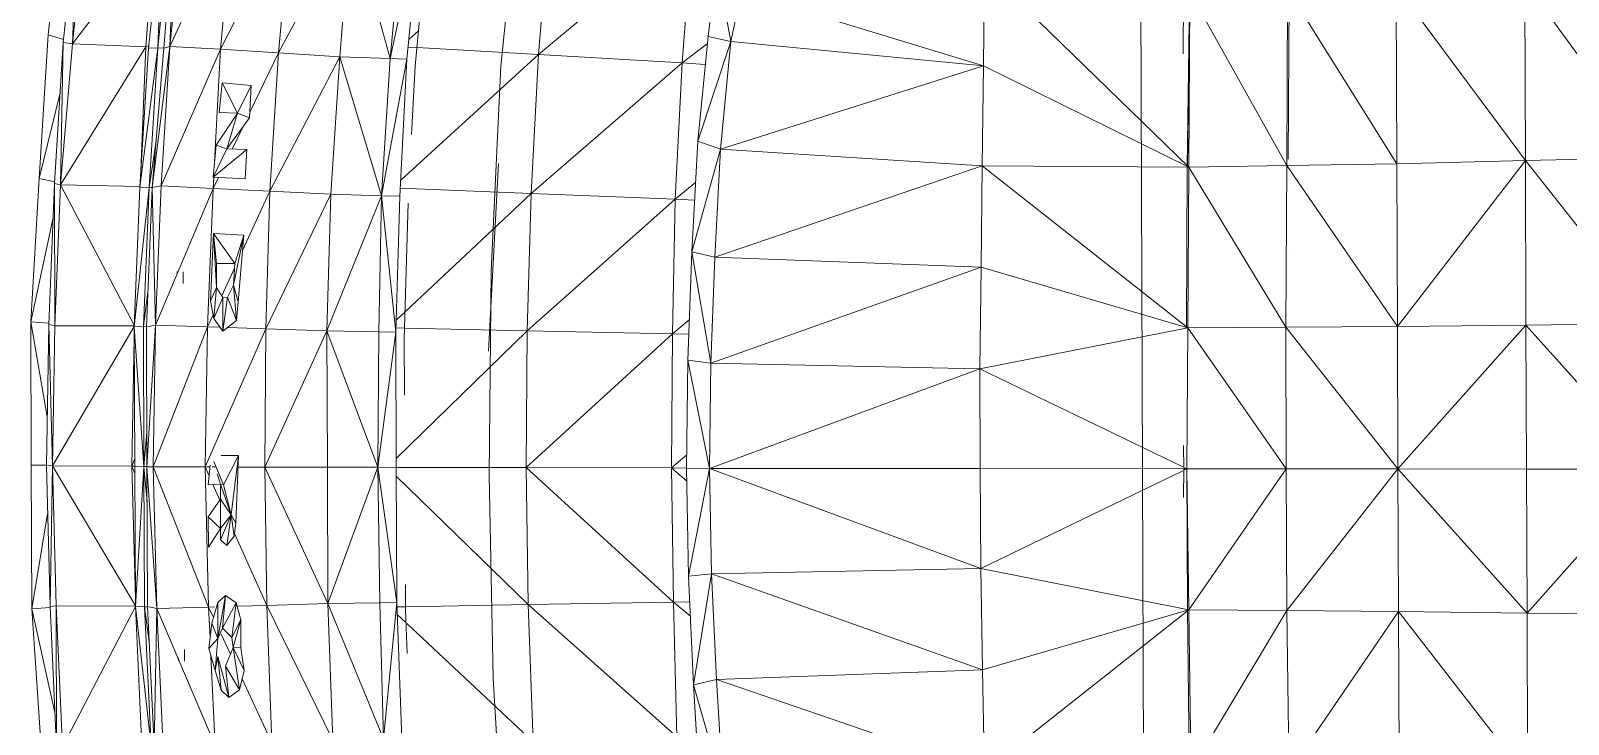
# Model space of a CAD drawing. Header units: inches. Extents: x -4450 to -273, y 9564 to 12971.
# Drawn here: x -3761.51 to -3722.82, y 12437.04 to 12454.51 of the extents above; entities that cross this region are included whole.
import ezdxf

# ---------------------------------------------------------------- set-up
doc = ezdxf.new("R2010")
doc.units = ezdxf.units.IN
doc.header["$MEASUREMENT"] = 0
for name, color, linetype, lineweight in [('0-1', 7, 'Continuous', 5), ('0-3', 7, 'Continuous', 9), ('A-GENM', 5, 'Continuous', 9)]:
    doc.layers.add(name, color=color, linetype=linetype, lineweight=lineweight)

# ---------------------------------------------------------------- blocks, each defined once
blk = doc.blocks.new('Land_Rover_Evoque_-_SUV_Car_Vehicle_Automobile_13067 - Land Rover EVOQUE_dwg-1230547-FLOOR PLAN - ROOF')
at = {"layer": 'A-GENM'}
for p, q in [((-0.31068, -0.80109), (-0.19796, -0.71956)), ((-0.19619, -0.80067), (-0.19796, -0.71956)), ((-0.19619, -0.80067), (-0.09188, -0.71821)), ((-0.09108, -0.80029), (-0.09188, -0.71821)), ((-0.09108, -0.80029), (0.00109, -0.71785)), ((0.00103, -0.79995), (0.00109, -0.71785)), ((0.09312, -0.7996), (0.00109, -0.71785)), ((0.09312, -0.7996), (0.09404, -0.71752)), ((-0.19619, -0.80067), (-0.31068, -0.80109)), ((-0.19619, -0.80067), (-0.30755, -0.88315)), ((-0.19619, -0.80067), (-0.09108, -0.80029)), ((-0.19619, -0.80067), (-0.19416, -0.88275)), ((-0.19619, -0.80067), (-0.09024, -0.88238)), ((-0.09108, -0.80029), (0.00103, -0.79995)), ((-0.09024, -0.88238), (-0.09108, -0.80029)), ((-0.09108, -0.80029), (0.00095, -0.88205)), ((0.00095, -0.88205), (0.09312, -0.7996)), ((0.00095, -0.88205), (0.00103, -0.79995)), ((0.00103, -0.79995), (0.09312, -0.7996)), ((0.09213, -0.8817), (0.19821, -0.79922)), ((0.09312, -0.7996), (0.09213, -0.8817)), ((0.09312, -0.7996), (0.19821, -0.79922)), ((-0.19416, -0.88275), (-0.30755, -0.88315)), ((-0.19416, -0.88275), (-0.30567, -0.95254)), ((-0.19416, -0.88275), (-0.09024, -0.88238)), ((-0.19416, -0.88275), (-0.193, -0.95311)), ((-0.09024, -0.88238), (-0.193, -0.95311)), ((-0.09024, -0.88238), (0.00095, -0.88205)), ((-0.09024, -0.88238), (-0.08968, -0.95373)), ((0.00095, -0.88205), (-0.08968, -0.95373)), ((0.00095, -0.88205), (0.00089, -0.95337)), ((0.00095, -0.88205), (0.09213, -0.8817)), ((0.00095, -0.88205), (0.09144, -0.95304)), ((0.09213, -0.8817), (0.09144, -0.95304)), ((0.09213, -0.8817), (0.19605, -0.88131)), ((0.09213, -0.8817), (0.19477, -0.95168)), ((-0.193, -0.95311), (-0.30567, -0.95254)), ((-0.19721, -0.95213), (-0.30469, -0.95154)), ((-0.13745, -0.95192), (-0.13742, -0.95194)), ((0.19477, -0.95168), (0.09144, -0.95304)), ((-0.304, -1.01509), (-0.193, -0.95311)), ((-0.19193, -1.01564), (-0.193, -0.95311)), ((-0.08968, -0.95373), (-0.193, -0.95311)), ((-0.19193, -1.01564), (-0.08968, -0.95373)), ((-0.08968, -0.95373), (0.00089, -0.95337)), ((-0.08923, -1.01626), (-0.08968, -0.95373)), ((-0.08923, -1.01626), (0.00089, -0.95337)), ((0.00085, -1.01693), (0.00089, -0.95337)), ((0.00089, -0.95337), (0.09144, -0.95304)), ((0.0909, -1.0156), (0.00089, -0.95337)), ((0.0909, -1.0156), (0.09144, -0.95304)), ((0.19363, -1.01422), (0.09144, -0.95304)), ((-0.19193, -1.01564), (-0.31882, -1.14607)), ((-0.26444, -1.0192), (-0.30522, -1.01899)), ((-0.19193, -1.01564), (-0.304, -1.01509)), ((-0.19184, -1.0166), (-0.304, -1.01509)), ((-0.19193, -1.01564), (-0.304, -1.01509)), ((-0.30376, -1.01508), (-0.1919, -1.01661)), ((-0.19193, -1.01564), (-0.25675, -1.14685)), ((-0.19193, -1.01564), (-0.1928, -1.14759)), ((-0.08923, -1.01626), (-0.1928, -1.14759)), ((-0.19193, -1.01564), (-0.08923, -1.01626)), ((-0.19193, -1.01564), (-0.08923, -1.01626)), ((-0.08907, -1.01722), (-0.1919, -1.01661)), ((-0.08923, -1.01626), (-0.128, -1.14834)), ((-0.08923, -1.01626), (0.00085, -1.01693)), ((-0.08923, -1.01626), (0.00083, -1.01688)), ((-0.08923, -1.01626), (0.00085, -1.01693)), ((-0.08923, -1.01626), (-0.06308, -1.14905)), ((-0.00043, -1.01958), (-0.06308, -1.14905)), ((0.00084, -1.01885), (-0.01409, -1.01906)), ((0.00085, -1.01693), (-0.00009, -1.01887)), ((0.00085, -1.01955), (0.00073, -1.14884)), ((0.00083, -1.01688), (0.0909, -1.0156)), ((0.00083, -1.01688), (0.09065, -1.01656)), ((0.01923, -1.01898), (0.00084, -1.01885)), ((0.00085, -1.01693), (0.0909, -1.0156)), ((0.00085, -1.01693), (0.0909, -1.0156)), ((0.00085, -1.01693), (0.00178, -1.01886)), ((0.00085, -1.01693), (0.00085, -1.01885)), ((0.00211, -1.01954), (0.06453, -1.1486)), ((0.0909, -1.0156), (0.06453, -1.1486)), ((0.19347, -1.01522), (0.09065, -1.01656)), ((0.0909, -1.0156), (0.19363, -1.01422)), ((0.0909, -1.0156), (0.19363, -1.01422)), ((0.0909, -1.0156), (0.19423, -1.14615)), ((0.0909, -1.0156), (0.12944, -1.14738)), ((0.46306, -1.04358), (-0.46612, -1.04702)), ((-0.31882, -1.14607), (-0.25675, -1.14685)), ((-0.30401, -1.30141), (-0.25675, -1.14685)), ((-0.27236, -1.30813), (-0.25675, -1.14685)), ((-0.2035, -1.31471), (-0.25675, -1.14685)), ((-0.1928, -1.14759), (-0.25675, -1.14685)), ((-0.2035, -1.31471), (-0.1928, -1.14759)), ((-0.13442, -1.31837), (-0.1928, -1.14759)), ((-0.128, -1.14834), (-0.1928, -1.14759)), ((-0.13442, -1.31837), (-0.128, -1.14834)), ((-0.06681, -1.32108), (-0.128, -1.14834)), ((-0.128, -1.14834), (-0.06308, -1.14905)), ((-0.06681, -1.32108), (-0.06308, -1.14905)), ((0.00073, -1.14884), (-0.06308, -1.14905)), ((0.00056, -1.32181), (-0.06308, -1.14905)), ((0.00056, -1.32181), (0.06453, -1.1486)), ((0.00056, -1.32181), (0.00073, -1.14884)), ((0.06453, -1.1486), (0.00073, -1.14884)), ((0.12944, -1.14738), (0.06453, -1.1486)), ((0.06792, -1.32057), (0.06453, -1.1486)), ((0.06792, -1.32057), (0.12944, -1.14738)), ((0.19423, -1.14615), (0.12944, -1.14738)), ((0.13555, -1.31741), (0.12944, -1.14738)), ((0.13555, -1.31741), (0.19423, -1.14615)), ((-0.30401, -1.30141), (-0.27236, -1.30813)), ((-0.321, -1.31708), (-0.27236, -1.30813)), ((-0.27236, -1.30813), (-0.2756, -1.32277)), ((-0.27236, -1.30813), (-0.20871, -1.32938)), ((-0.27236, -1.30813), (-0.2035, -1.31471)), ((-0.20871, -1.32938), (-0.2035, -1.31471)), ((-0.2035, -1.31471), (-0.13791, -1.33303)), ((-0.2035, -1.31471), (-0.13442, -1.31837)), ((0.13555, -1.31741), (0.20463, -1.31324)), ((0.13894, -1.33203), (0.20463, -1.31324)), ((-0.321, -1.31708), (-0.2756, -1.32277)), ((-0.2756, -1.32277), (-0.20871, -1.32938)), ((-0.25862, -1.33927), (-0.2709, -1.32324)), ((-0.25772, -1.32454), (-0.25862, -1.33927)), ((-0.13791, -1.33303), (-0.13442, -1.31837)), ((-0.13791, -1.33303), (-0.06681, -1.32108)), ((-0.13442, -1.31837), (-0.06681, -1.32108)), ((-0.06681, -1.32108), (-0.06852, -1.33572)), ((-0.06852, -1.33572), (0.00056, -1.32181)), ((-0.06681, -1.32108), (0.00056, -1.32181)), ((0.00052, -1.33644), (0.00056, -1.32181)), ((0.00056, -1.32181), (0.06792, -1.32057)), ((0.06953, -1.33522), (0.00056, -1.32181)), ((0.06792, -1.32057), (0.13555, -1.31741)), ((0.13894, -1.33203), (0.06792, -1.32057)), ((0.06953, -1.33522), (0.06792, -1.32057)), ((0.13894, -1.33203), (0.13555, -1.31741)), ((-0.25862, -1.33927), (-0.346, -1.33276)), ((-0.346, -1.33276), (-0.26399, -1.43109)), ((-0.20871, -1.32938), (-0.13791, -1.33303)), ((-0.17151, -1.34383), (-0.18211, -1.33075)), ((-0.17099, -1.33132), (-0.17151, -1.34383)), ((-0.13791, -1.33303), (-0.06852, -1.33572)), ((-0.08542, -1.34547), (-0.0944, -1.33472)), ((-0.08519, -1.33507), (-0.08542, -1.34547)), ((0.06953, -1.33522), (0.00052, -1.33644)), ((0.13894, -1.33203), (0.06953, -1.33522)), ((0.08601, -1.34484), (0.08583, -1.33447)), ((0.09501, -1.33405), (0.08601, -1.34484)), ((0.13894, -1.33203), (0.20972, -1.32785)), ((-0.25862, -1.33927), (-0.26399, -1.43109)), ((-0.17151, -1.34383), (-0.25862, -1.33927)), ((-0.25862, -1.33927), (-0.17524, -1.43565)), ((-0.17151, -1.34383), (-0.17524, -1.43565)), ((-0.08542, -1.34547), (-0.17151, -1.34383)), ((-0.17151, -1.34383), (-0.08746, -1.43826)), ((-0.08542, -1.34547), (-0.08746, -1.43826)), ((0.0003, -1.34613), (-0.08542, -1.34547)), ((-0.08542, -1.34547), (0.00009, -1.43893)), ((0.00052, -1.33644), (-0.06852, -1.33572)), ((0.0003, -1.34613), (-0.00819, -1.33635)), ((0.08601, -1.34484), (0.00009, -1.43893)), ((0.00882, -1.33629), (0.0003, -1.34613)), ((0.0003, -1.34613), (0.00032, -1.33643)), ((0.08601, -1.34484), (0.0003, -1.34613)), ((0.17209, -1.3426), (0.08601, -1.34484)), ((0.08601, -1.34484), (0.08766, -1.43765)), ((0.17209, -1.3426), (0.08766, -1.43765)), ((0.0003, -1.34613), (0.00009, -1.43893)), ((-0.35429, -1.42359), (-0.26399, -1.43109)), ((-0.26399, -1.43109), (-0.26849, -1.50861)), ((-0.26399, -1.43109), (-0.17524, -1.43565)), ((-0.26399, -1.43109), (-0.18375, -1.51909)), ((-0.38935, -1.44201), (-0.25655, -1.45502)), ((-0.17524, -1.43565), (-0.17857, -1.51936)), ((-0.17524, -1.43565), (-0.08746, -1.43826)), ((-0.17524, -1.43565), (-0.09973, -1.51612)), ((-0.08746, -1.43826), (-0.08915, -1.51641)), ((-0.08746, -1.43826), (0.00009, -1.43893)), ((-0.08746, -1.43826), (-0.00579, -1.52199)), ((0.00009, -1.43893), (-0.0001, -1.52197)), ((0.08766, -1.43765), (0.00009, -1.43893)), ((0.08766, -1.43765), (0.00559, -1.52195)), ((0.17547, -1.43437), (0.08766, -1.43765)), ((0.08897, -1.51554), (0.08766, -1.43765)), ((0.17547, -1.43437), (0.09979, -1.51514)), ((0.13473, -1.45991), (0.26577, -1.45244)), ((-0.25655, -1.45502), (-0.12547, -1.46124)), ((-0.07431, -1.46293), (-0.19428, -1.45652)), ((-0.12547, -1.46124), (0.00462, -1.46254)), ((0.00462, -1.46254), (0.13473, -1.45991)), ((-0.25667, -1.50987), (-0.34527, -1.50152)), ((-0.26096, -1.51508), (-0.34981, -1.5066)), ((-0.2615, -1.52586), (-0.34981, -1.5066)), ((-0.27914, -1.50775), (-0.27369, -1.51387)), ((-0.2685, -1.50876), (-0.26882, -1.51433)), ((-0.25667, -1.50987), (-0.21283, -1.5121)), ((-0.35032, -1.51738), (-0.2615, -1.52586)), ((-0.2615, -1.52586), (-0.35032, -1.51738)), ((-0.26096, -1.51508), (-0.2615, -1.52586)), ((-0.17336, -1.51963), (-0.26096, -1.51508)), ((-0.17375, -1.53138), (-0.26096, -1.51508)), ((-0.17375, -1.53138), (-0.17336, -1.51963)), ((-0.08648, -1.52227), (-0.17336, -1.51963)), ((-0.16902, -1.51432), (-0.0822, -1.51681)), ((-0.09955, -1.51631), (-0.09418, -1.52204)), ((-0.08916, -1.51661), (-0.08928, -1.52219)), ((-0.08648, -1.52227), (-0.0001, -1.52197)), ((-0.0822, -1.51681), (-0.04632, -1.51663)), ((-0.00013, -1.53365), (0.08629, -1.52161)), ((-0.00013, -1.53365), (-0.0001, -1.52197)), ((-0.0001, -1.52197), (0.08629, -1.52161)), ((0.0747, -1.51602), (0.09122, -1.51594)), ((0.08629, -1.52161), (0.17317, -1.5184)), ((0.08629, -1.52161), (0.08644, -1.53237)), ((0.08629, -1.52161), (0.17352, -1.53009)), ((0.08907, -1.52151), (0.08897, -1.51595)), ((0.09122, -1.51594), (0.119, -1.51487)), ((0.09934, -1.51563), (0.09399, -1.52133)), ((-0.35186, -1.5506), (-0.2615, -1.52586)), ((-0.26253, -1.55806), (-0.2615, -1.52586)), ((-0.26253, -1.55806), (-0.17375, -1.53138)), ((-0.2615, -1.52586), (-0.17375, -1.53138)), ((-0.17375, -1.53138), (-0.2615, -1.52586)), ((-0.17466, -1.56362), (-0.17375, -1.53138)), ((-0.17375, -1.53138), (-0.08648, -1.52227)), ((-0.17375, -1.53138), (-0.08668, -1.53303)), ((-0.08729, -1.56622), (-0.17375, -1.53138)), ((-0.17375, -1.53138), (-0.08668, -1.53303)), ((-0.08668, -1.53303), (-0.08648, -1.52227)), ((-0.08648, -1.52227), (-0.00013, -1.53365)), ((0.08644, -1.53237), (0.17352, -1.53009)), ((0.08644, -1.53237), (0.17352, -1.53009)), ((0.08695, -1.56561), (0.17352, -1.53009)), ((-0.08729, -1.56622), (-0.08668, -1.53303)), ((-0.08729, -1.56622), (-0.00013, -1.53365)), ((-0.08668, -1.53303), (-0.00013, -1.53365)), ((-0.08668, -1.53303), (-0.00013, -1.53365)), ((-0.00017, -1.5659), (-0.00013, -1.53365)), ((-0.00013, -1.53365), (0.08644, -1.53237)), ((-0.00013, -1.53365), (0.08644, -1.53237)), ((0.08695, -1.56561), (-0.00013, -1.53365)), ((0.08695, -1.56561), (0.08644, -1.53237)), ((-0.26506, -1.59716), (-0.35186, -1.5506)), ((-0.26253, -1.55806), (-0.35186, -1.5506)), ((-0.26506, -1.59716), (-0.26253, -1.55806)), ((-0.17659, -1.6027), (-0.26253, -1.55806)), ((-0.17466, -1.56362), (-0.26253, -1.55806)), ((-0.17659, -1.6027), (-0.17466, -1.56362)), ((-0.08729, -1.56622), (-0.17466, -1.56362)), ((-0.08867, -1.6053), (-0.17466, -1.56362)), ((-0.08729, -1.56622), (-0.08867, -1.6053)), ((-0.08729, -1.56622), (-0.00017, -1.5659)), ((-0.08729, -1.56622), (-0.00025, -1.60596)), ((-0.00025, -1.60596), (0.08695, -1.56561)), ((-0.00025, -1.60596), (-0.00017, -1.5659)), ((-0.00017, -1.5659), (0.08695, -1.56561)), ((0.08695, -1.56561), (0.17432, -1.56233)), ((0.08815, -1.60467), (0.08695, -1.56561)), ((0.08815, -1.60467), (0.17432, -1.56233)), ((-0.35512, -1.58869), (-0.26506, -1.59716)), ((-0.26738, -1.63429), (-0.26506, -1.59716)), ((-0.22707, -1.61543), (-0.26506, -1.59716)), ((-0.26506, -1.59716), (-0.17659, -1.6027)), ((-0.1784, -1.63883), (-0.17659, -1.6027)), ((-0.08867, -1.6053), (-0.17659, -1.6027)), ((-0.13865, -1.62009), (-0.17659, -1.6027)), ((-0.08867, -1.6053), (-0.08949, -1.62954)), ((-0.08867, -1.6053), (-0.00025, -1.60596)), ((-0.08867, -1.6053), (-0.00035, -1.64404)), ((-0.00025, -1.60596), (-0.0003, -1.6229)), ((-0.00025, -1.60596), (0.08815, -1.60467)), ((0.04209, -1.62516), (0.08815, -1.60467)), ((0.08815, -1.60467), (0.17607, -1.6014)), ((0.0887, -1.62361), (0.08815, -1.60467)), ((0.13517, -1.62041), (0.17607, -1.6014)), ((-0.246, -1.63321), (-0.24424, -1.61467)), ((-0.24424, -1.61467), (-0.22363, -1.61558)), ((-0.22646, -1.6234), (-0.24424, -1.61467)), ((-0.22646, -1.6234), (-0.22363, -1.61558)), ((-0.20365, -1.63013), (-0.22363, -1.61558)), ((-0.20354, -1.62674), (-0.21756, -1.62)), ((-0.20326, -1.61745), (-0.20365, -1.63013)), ((-0.18461, -1.61834), (-0.20326, -1.61745)), ((-0.18551, -1.63887), (-0.20326, -1.61745)), ((-0.18551, -1.63887), (-0.18461, -1.61834)), ((-0.14864, -1.61921), (-0.14968, -1.63875)), ((-0.14864, -1.61921), (-0.10599, -1.62295)), ((-0.13037, -1.62499), (-0.14864, -1.61921)), ((-0.14864, -1.61921), (-0.11657, -1.62592)), ((0.12979, -1.61917), (0.11499, -1.62605)), ((0.11538, -1.62115), (0.12979, -1.61917)), ((0.14218, -1.62204), (0.12979, -1.61917)), ((-0.26918, -1.6665), (-0.35816, -1.6258)), ((-0.26738, -1.63429), (-0.33791, -1.6277)), ((-0.26738, -1.63429), (-0.28616, -1.62453)), ((-0.22646, -1.6234), (-0.246, -1.63321)), ((-0.22698, -1.63511), (-0.22646, -1.6234)), ((-0.22646, -1.6234), (-0.206, -1.63697)), ((-0.22646, -1.6234), (-0.20365, -1.63013)), ((-0.20365, -1.63013), (-0.206, -1.63697)), ((-0.18551, -1.63887), (-0.20365, -1.63013)), ((-0.13037, -1.62499), (-0.14968, -1.63875)), ((-0.13039, -1.63671), (-0.13037, -1.62499)), ((-0.13037, -1.62499), (-0.11657, -1.62592)), ((-0.10976, -1.63332), (-0.12754, -1.62518)), ((-0.10599, -1.62295), (-0.11657, -1.62592)), ((-0.09392, -1.62387), (-0.11657, -1.62592)), ((-0.1089, -1.6298), (-0.11657, -1.62592)), ((-0.09392, -1.62387), (-0.1089, -1.6298)), ((-0.10879, -1.63272), (-0.1089, -1.6298)), ((-0.08706, -1.63264), (-0.1089, -1.6298)), ((-0.09392, -1.62387), (-0.10599, -1.62295)), ((-0.08706, -1.63264), (-0.09392, -1.62387)), ((-0.00774, -1.63373), (-0.00765, -1.6226)), ((-0.00765, -1.6226), (0.03548, -1.6244)), ((-0.00765, -1.6226), (0.0302, -1.62736)), ((-0.00765, -1.6226), (0.01104, -1.63228)), ((0.01063, -1.63425), (0.0302, -1.62736)), ((0.01063, -1.63425), (0.0302, -1.62736)), ((0.0302, -1.62736), (0.01104, -1.63228)), ((0.0302, -1.62736), (0.01104, -1.63228)), ((0.0302, -1.62736), (0.0202, -1.63422)), ((0.0302, -1.62736), (0.03548, -1.6244)), ((0.0302, -1.62736), (0.04379, -1.62535)), ((0.03909, -1.63414), (0.0302, -1.62736)), ((0.0302, -1.62736), (0.04634, -1.63414)), ((0.0302, -1.62736), (0.04987, -1.63018)), ((0.04379, -1.62535), (0.03548, -1.6244)), ((0.04987, -1.63018), (0.04379, -1.62535)), ((0.04634, -1.63414), (0.04987, -1.63018)), ((0.08179, -1.63105), (0.08653, -1.6242)), ((0.08653, -1.6242), (0.09744, -1.62123)), ((0.08653, -1.6242), (0.10264, -1.63296)), ((0.08653, -1.6242), (0.10862, -1.62704)), ((0.09744, -1.62123), (0.11538, -1.62115)), ((0.09744, -1.62123), (0.10862, -1.62704)), ((0.09744, -1.62123), (0.11499, -1.62605)), ((0.10264, -1.63296), (0.10862, -1.62704)), ((0.10646, -1.63376), (0.11931, -1.62778)), ((0.10862, -1.62704), (0.11499, -1.62605)), ((0.11538, -1.62115), (0.11499, -1.62605)), ((0.14218, -1.62204), (0.11499, -1.62605)), ((0.11499, -1.62605), (0.12706, -1.6309)), ((0.14707, -1.62885), (0.12086, -1.63579)), ((0.14218, -1.62204), (0.12706, -1.6309)), ((0.14707, -1.62885), (0.12706, -1.6309)), ((0.14707, -1.62885), (0.14218, -1.62204)), ((0.14226, -1.63376), (0.14707, -1.62885)), ((-0.26738, -1.63429), (-0.26918, -1.6665)), ((-0.19527, -1.63797), (-0.26738, -1.63429)), ((-0.17997, -1.67203), (-0.26738, -1.63429)), ((-0.22698, -1.63511), (-0.246, -1.63321)), ((-0.18551, -1.63887), (-0.206, -1.63697)), ((-0.1784, -1.63883), (-0.1855, -1.63846)), ((-0.1784, -1.63883), (-0.18536, -1.63548)), ((-0.1784, -1.63883), (-0.17997, -1.67203)), ((-0.08992, -1.64242), (-0.1784, -1.63883)), ((-0.09102, -1.67563), (-0.1784, -1.63883)), ((-0.14968, -1.63875), (-0.11512, -1.63666)), ((-0.13039, -1.63671), (-0.14968, -1.63875)), ((-0.14968, -1.63875), (-0.10656, -1.64055)), ((-0.13039, -1.63671), (-0.11512, -1.63666)), ((-0.11512, -1.63666), (-0.10879, -1.63272)), ((-0.10656, -1.64055), (-0.11512, -1.63666)), ((-0.09527, -1.63855), (-0.11512, -1.63666)), ((-0.08706, -1.63264), (-0.10879, -1.63272)), ((-0.09527, -1.63855), (-0.10879, -1.63272)), ((-0.10656, -1.64055), (-0.09527, -1.63855)), ((-0.08992, -1.64242), (-0.0975, -1.63894)), ((-0.08706, -1.63264), (-0.09527, -1.63855)), ((-0.08965, -1.6345), (-0.08992, -1.64242)), ((-0.00377, -1.63848), (0.01104, -1.63228)), ((-0.00034, -1.63705), (-0.00034, -1.63947)), ((0.01063, -1.63425), (0.00397, -1.63639)), ((0.01063, -1.63425), (0.01104, -1.63228)), ((0.01063, -1.63425), (0.01104, -1.63228)), ((0.01063, -1.63425), (0.0202, -1.63422)), ((0.01107, -1.64206), (0.01063, -1.63425)), ((0.0109, -1.63904), (0.0208, -1.63463)), ((0.03909, -1.63414), (0.0202, -1.63422)), ((0.0316, -1.64198), (0.0202, -1.63422)), ((0.03909, -1.63414), (0.0316, -1.64198)), ((0.05089, -1.6419), (0.03909, -1.63414)), ((0.03909, -1.63414), (0.04634, -1.63414)), ((0.08637, -1.63592), (0.08179, -1.63105)), ((0.08179, -1.63105), (0.10921, -1.63585)), ((0.08179, -1.63105), (0.10264, -1.63296)), ((0.08637, -1.63592), (0.10921, -1.63585)), ((0.09943, -1.63977), (0.08637, -1.63592)), ((0.08923, -1.64176), (0.08912, -1.63798)), ((0.08923, -1.64176), (0.09581, -1.6387)), ((0.1777, -1.63753), (0.09011, -1.67495)), ((0.09943, -1.63977), (0.10921, -1.63585)), ((0.09943, -1.63977), (0.1157, -1.64166)), ((0.10921, -1.63585), (0.10264, -1.63296)), ((0.12974, -1.63769), (0.10921, -1.63585)), ((0.1157, -1.64166), (0.10921, -1.63585)), ((0.1157, -1.64166), (0.12974, -1.63769)), ((0.1777, -1.63753), (0.12066, -1.64026)), ((0.14226, -1.63376), (0.12086, -1.63579)), ((0.12974, -1.63769), (0.12086, -1.63579)), ((0.12974, -1.63769), (0.14226, -1.63376)), ((-0.08992, -1.64242), (-0.09102, -1.67563)), ((-0.00035, -1.64404), (-0.08992, -1.64242)), ((-0.08992, -1.64242), (-0.00046, -1.67725)), ((0.01107, -1.64206), (-0.00145, -1.64081)), ((-0.00046, -1.67725), (0.08923, -1.64176)), ((-0.00035, -1.64404), (-0.00046, -1.67725)), ((-0.00035, -1.64092), (-0.00035, -1.64404)), ((-0.00035, -1.64404), (0.00538, -1.64149)), ((-0.00035, -1.64404), (0.08923, -1.64176)), ((0.05089, -1.6419), (0.0316, -1.64198)), ((0.10858, -1.64083), (0.08923, -1.64176)), ((0.09011, -1.67495), (0.08923, -1.64176)), ((-0.26918, -1.6665), (-0.36022, -1.65707)), ((-0.12309, -1.65808), (-0.12512, -1.65807)), ((-0.11767, -1.65807), (-0.12309, -1.65808)), ((0.12184, -1.65719), (0.11645, -1.65722)), ((0.12386, -1.65717), (0.12184, -1.65719)), ((-0.26803, -1.6704), (-0.35931, -1.66289)), ((-0.26918, -1.6665), (-0.35931, -1.66289)), ((-0.26826, -1.67429), (-0.35908, -1.66484)), ((-0.17997, -1.67203), (-0.26918, -1.6665)), ((-0.26918, -1.6665), (-0.17892, -1.67787)), ((-0.26918, -1.6665), (-0.26803, -1.6704)), ((-0.12334, -1.66189), (-0.12533, -1.6619)), ((0.12161, -1.66098), (0.12364, -1.661)), ((-0.26812, -1.68014), (-0.35819, -1.67069)), ((-0.35819, -1.67069), (-0.26826, -1.67429)), ((-0.33915, -1.67635), (-0.27076, -1.72883)), ((-0.33915, -1.67635), (-0.26896, -1.68194)), ((-0.26826, -1.67429), (-0.26815, -1.67039)), ((-0.17916, -1.68568), (-0.26826, -1.67429)), ((-0.26812, -1.68014), (-0.26826, -1.67429)), ((-0.17908, -1.67981), (-0.26826, -1.67429)), ((-0.17892, -1.67787), (-0.26803, -1.6704)), ((-0.17908, -1.67981), (-0.20867, -1.67537)), ((-0.09102, -1.67563), (-0.17997, -1.67203)), ((-0.17997, -1.67203), (-0.17892, -1.67787)), ((-0.17908, -1.67981), (-0.17907, -1.67785)), ((-0.09102, -1.67563), (-0.17892, -1.67787)), ((-0.0899, -1.68146), (-0.17892, -1.67787)), ((-0.00046, -1.67725), (-0.09102, -1.67563)), ((-0.09102, -1.67563), (-0.00051, -1.68116)), ((-0.09102, -1.67563), (-0.0899, -1.68146)), ((0.09011, -1.67495), (-0.00051, -1.68116)), ((-0.00046, -1.67725), (-0.00051, -1.68116)), ((-0.00046, -1.67725), (0.09011, -1.67495)), ((0.08879, -1.68856), (0.17802, -1.67853)), ((0.09011, -1.67495), (0.08889, -1.68079)), ((0.08889, -1.68079), (0.17792, -1.67657)), ((0.089, -1.68274), (0.17802, -1.67853)), ((0.17908, -1.67073), (0.09011, -1.67495)), ((0.09011, -1.67495), (0.17792, -1.67657)), ((-0.27076, -1.72883), (-0.26896, -1.68194)), ((-0.26969, -1.67997), (-0.26896, -1.68194)), ((-0.18452, -1.68534), (-0.26896, -1.68194)), ((-0.1807, -1.7363), (-0.26896, -1.68194)), ((-0.17916, -1.68568), (-0.26812, -1.68014)), ((-0.17975, -1.68564), (-0.1807, -1.7363)), ((-0.09065, -1.68918), (-0.1807, -1.7363)), ((-0.17916, -1.68568), (-0.17908, -1.67981)), ((-0.09, -1.68925), (-0.17916, -1.68568)), ((-0.09, -1.68925), (-0.17908, -1.67981)), ((-0.09005, -1.68341), (-0.17908, -1.67981)), ((-0.09005, -1.68341), (-0.11236, -1.68055)), ((-0.09047, -1.6892), (-0.09062, -1.73992)), ((-0.09005, -1.68341), (-0.09002, -1.68146)), ((-0.09005, -1.68341), (-0.00051, -1.68309)), ((-0.09, -1.68925), (-0.09005, -1.68341)), ((-0.09, -1.68925), (-0.00051, -1.68309)), ((-0.00061, -1.68893), (-0.09, -1.68925)), ((-0.00051, -1.68116), (-0.0899, -1.68146)), ((-0.00051, -1.68309), (-0.02264, -1.68123)), ((-0.00096, -1.69073), (-0.00583, -1.68894)), ((0.08839, -1.68856), (-0.00104, -1.74153)), ((0.08373, -1.68858), (-0.00096, -1.69073)), ((0.00391, -1.68891), (-0.00096, -1.69073)), ((-0.00096, -1.69073), (-0.00096, -1.68893)), ((-0.00061, -1.6831), (-0.00061, -1.68115)), ((-0.00061, -1.68893), (-0.00051, -1.68309)), ((0.08879, -1.68856), (-0.00061, -1.68893)), ((-0.00051, -1.68116), (0.08889, -1.68079)), ((-0.00051, -1.68309), (0.02175, -1.68106)), ((-0.00051, -1.68309), (0.089, -1.68274)), ((0.08879, -1.68856), (-0.00051, -1.68309)), ((0.08856, -1.68856), (0.08853, -1.73926)), ((0.08879, -1.68856), (0.089, -1.68274)), ((0.08879, -1.68856), (0.17794, -1.68434)), ((0.17861, -1.73502), (0.08879, -1.68858)), ((0.089, -1.68274), (0.08897, -1.68078)), ((0.089, -1.68274), (0.11127, -1.67973)), ((-0.00104, -1.74153), (-0.09024, -1.68923)), ((-0.00096, -1.69073), (-0.08302, -1.68923)), ((-0.00104, -1.74153), (-0.00096, -1.69073)), ((-0.27166, -1.73465), (-0.36395, -1.7252)), ((-0.27076, -1.72883), (-0.36395, -1.7252)), ((-0.36155, -1.71941), (-0.27076, -1.72883)), ((-0.3634, -1.73489), (-0.27652, -1.74435)), ((-0.2737, -1.73444), (-0.27652, -1.74435)), ((-0.27076, -1.72883), (-0.27166, -1.73465)), ((-0.18148, -1.74018), (-0.27166, -1.73465)), ((-0.1807, -1.7363), (-0.27166, -1.73465)), ((-0.1807, -1.7363), (-0.27076, -1.72883)), ((-0.23951, -1.73662), (-0.18475, -1.74991)), ((-0.1807, -1.7363), (-0.18148, -1.74018)), ((-0.1807, -1.7363), (-0.09062, -1.73992)), ((0.17861, -1.73502), (0.08853, -1.73926)), ((-0.27652, -1.74435), (-0.18475, -1.74991)), ((-0.18475, -1.74991), (-0.1827, -1.7401)), ((-0.09062, -1.73992), (-0.18148, -1.74018)), ((-0.09135, -1.74377), (-0.18148, -1.74018)), ((-0.15959, -1.74105), (-0.09321, -1.75541)), ((-0.09321, -1.75541), (-0.09218, -1.74374)), ((-0.09321, -1.75541), (-0.03231, -1.74483)), ((-0.09062, -1.73992), (-0.09135, -1.74377)), ((-0.00104, -1.74153), (-0.09135, -1.74377)), ((-0.00123, -1.74539), (-0.09135, -1.74377)), ((-0.00104, -1.74153), (-0.09062, -1.73992)), ((-0.00141, -1.74539), (-0.00143, -1.75509)), ((-0.00104, -1.74153), (-0.00123, -1.74539)), ((-0.00123, -1.74539), (0.08892, -1.74308)), ((0.08853, -1.73926), (-0.00104, -1.74153)), ((-0.00104, -1.74153), (0.08892, -1.74308)), ((0.02952, -1.74461), (0.09038, -1.75473)), ((0.08853, -1.73926), (0.17904, -1.73886)), ((0.08853, -1.73926), (0.08892, -1.74308)), ((0.08892, -1.74308), (0.17904, -1.73886)), ((0.09038, -1.75473), (0.0894, -1.74306)), ((0.09038, -1.75473), (0.15669, -1.73991)), ((-0.18475, -1.74991), (-0.09321, -1.75541)), ((-0.09321, -1.75541), (-0.00143, -1.75509)), ((-0.00143, -1.75509), (0.09038, -1.75473)), ((0.09038, -1.75473), (0.18191, -1.74855))]:
    blk.add_line(p, q, dxfattribs=at)
blk = doc.blocks.new('Land_Rover_Evoque_-_SUV_Car_Vehicle_Automobile_13067 - Land_Rover_Evoque_-_SUV_Car_Vehicle_Automobile_13067-1230553-FLOOR PLAN - ROOF')
at = {"xscale": 39.40029010366786, "yscale": 39.40029010366786, "zscale": 39.40029010366786, "rotation": 180}
blk.add_blockref('Land_Rover_Evoque_-_SUV_Car_Vehicle_Automobile_13067 - Land Rover EVOQUE_dwg-1230547-FLOOR PLAN - ROOF', (-0.026, 10.27), dxfattribs=at)
blk = doc.blocks.new('CTR  - Topography_rvt-1-FLOOR PLAN - ROOF')
at = {"layer": '0-3', "rotation": 89.99999999999953}
blk.add_blockref('Land_Rover_Evoque_-_SUV_Car_Vehicle_Automobile_13067 - Land_Rover_Evoque_-_SUV_Car_Vehicle_Automobile_13067-1230553-FLOOR PLAN - ROOF', (-3682.081, 12443.536), dxfattribs=at)

msp = doc.modelspace()

# ---------------------------------------------------------------- block references
at = {"layer": '0-1'}
msp.add_blockref('CTR  - Topography_rvt-1-FLOOR PLAN - ROOF', (0, 0), dxfattribs=at)

doc.saveas('drawing.dxf')
